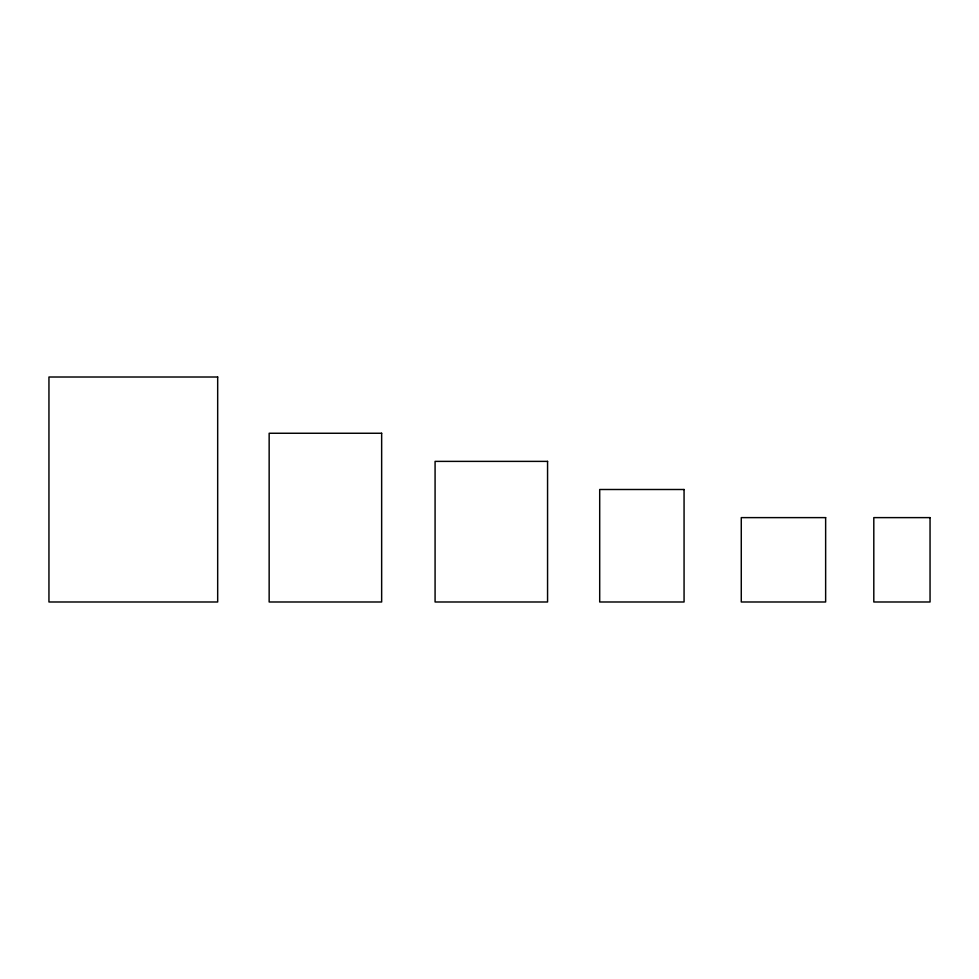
<?xml version="1.0" encoding="UTF-8"?>
<svg xmlns="http://www.w3.org/2000/svg" width="979" height="979" viewBox="0 0 979 979"><rect width="100%" height="100%" fill="white"/><g stroke="black" fill="none" stroke-linecap="round" stroke-linejoin="round"><path stroke-width="1.47" d="M217.681 377.013L48.95 377.013L48.95 601.987L217.681 601.987L217.681 377.013M381.651 433.256L269.152 433.256L269.152 601.987L381.651 601.987L381.651 433.256M547.567 461.378L435.08 461.378L435.08 601.987L547.567 601.987L547.567 461.378M684.064 489.5L599.699 489.5L599.699 601.987L684.064 601.987L684.064 489.5M825.64 517.622L741.274 517.622L741.274 601.987L825.64 601.987L825.64 517.622M930.05 517.622L873.806 517.622L873.806 601.987L930.05 601.987L930.05 517.622"/></g></svg>
